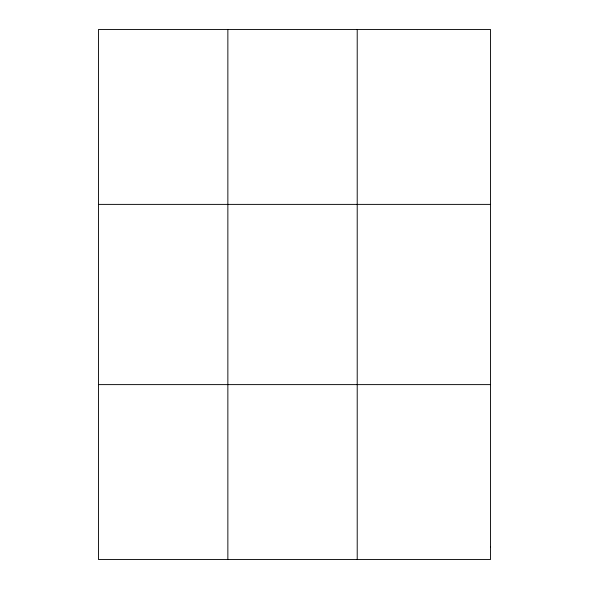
<?xml version="1.0" encoding="UTF-8"?>
<svg xmlns="http://www.w3.org/2000/svg" width="589" height="589" viewBox="0 0 589 589"><rect width="100%" height="100%" fill="white"/><g stroke="black" fill="none" stroke-linecap="round" stroke-linejoin="round"><path stroke-width="0.88" d="M227.862 29.45L227.862 559.55M357.214 29.45L357.214 559.55M98.518 204.383L490.482 204.383M98.518 384.617L490.482 384.617M490.482 547.056L490.482 559.55L98.518 559.55L98.518 29.45L490.482 29.45L490.482 547.056"/></g></svg>
